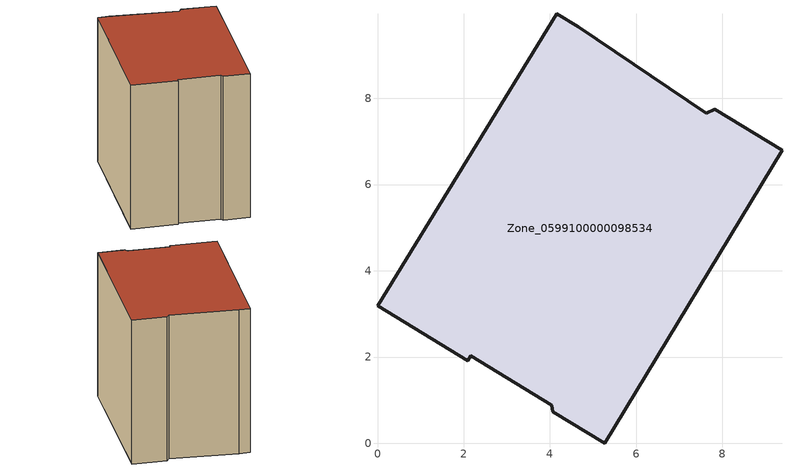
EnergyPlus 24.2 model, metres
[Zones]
Zone_0599100000098534
 floor ground (C_G): 0,3.19 4.15,9.96 4.65,9.66 7.63,7.65 7.82,7.75 9.38,6.8 5.27,0 4.07,0.73 4.04,0.88 2.16,2.03 2.1,1.92 z0
 wall outside (C_F): 4.15,9.96 0,3.19 2.1,1.92 2.16,2.03 4.04,0.88 4.07,0.73 5.27,0 9.38,6.8 7.82,7.75 7.63,7.65 4.65,9.66 4.15,9.96 z0:8.06
 roof outside (C_R): 4.04,0.88 4.07,0.73 5.27,0 9.38,6.8 7.82,7.75 7.63,7.65 4.65,9.66 4.15,9.96 0,3.19 2.1,1.92 2.16,2.03 z8.06
[BUILDING]
Pand.0599100000098534: North Axis=0; Terrain=City; Loads Convergence Tolerance Value=0.04; Temperature Convergence Tolerance Value=0.4; Solar Distribution=FullExterior; Maximum Number of Warmup Days=25; Minimum Number of Warmup Days=1
[Site:Location]
Rotterdam.The.Hague.AP_ZH_NLD Design_Conditions: Latitude=51.96; Longitude=4.45; Time Zone=1; Elevation=-4.5
[SITE:GROUNDTEMPERATURE:BUILDINGSURFACE]
18, 18, 18, 18, 18, 18, 18, 18, 18, 18, 18, 18
[MATERIAL] Thermal Absorptance=0.9; Solar Absorptance=0.7; Visible Absorptance=0.7
Name | Roughness | Thickness | Conductivity | Density | Specific Heat
G.TI.1946-1964 | MediumSmooth | 0.15 | 1 | 540 | 1210
F.TI.1946-1964 | Rough | 0.3 | 0.857143 | 1920 | 840
R.TI.1946-1964 | MediumRough | 0.2 | 0.277778 | 1500 | 1000
[CONSTRUCTION]
C_G: G.TI.1946-1964
C_F: F.TI.1946-1964
C_R: R.TI.1946-1964
[ZONE]
Zone_0599100000098534: Type=1; Multiplier=1; Ceiling Height=Autocalculate; Volume=Autocalculate; Floor Area=autocalculate; Part of Total Floor Area=Yes
[ZONEINFILTRATION:DESIGNFLOWRATE]
Infil_Zone_0599100000098534: Zone or ZoneList or Space or SpaceList=Zone_0599100000098534; Schedule=AlwaysOn; Design Flow Rate Calculation Method=Flow/Area; Flow Rate per Floor Area=0.003; Constant Term Coefficient=1; Temperature Term Coefficient=0; Velocity Term Coefficient=0; Velocity Squared Term Coefficient=0
[HVACTEMPLATE:ZONE:IDEALLOADSAIRSYSTEM]
Zone_0599100000098534: Maximum Heating Supply Air Temperature=50; Minimum Cooling Supply Air Temperature=13; Maximum Heating Supply Air Humidity Ratio=0.0156; Minimum Cooling Supply Air Humidity Ratio=0.0077; Heating Limit=NoLimit; Cooling Limit=NoLimit; Dehumidification Control Type=ConstantSensibleHeatRatio; Cooling Sensible Heat Ratio=0.7; Dehumidification Setpoint=60; Humidification Control Type=None; Humidification Setpoint=30; Outdoor Air Method=None; Outdoor Air Flow Rate per Person=0.00944; Outdoor Air Flow Rate per Zone Floor Area=0; Outdoor Air Flow Rate per Zone=0; Demand Controlled Ventilation Type=None; Outdoor Air Economizer Type=NoEconomizer; Heat Recovery Type=None; Sensible Heat Recovery Effectiveness=0.7; Latent Heat Recovery Effectiveness=0.65
[ZONECONTROL:THERMOSTAT]
ThermostatControl_Zone_0599100000098534: Zone or ZoneList=Zone_0599100000098534; Control Type Schedule=DualSetpointControlType; Control 1=Thermostat_Zone_0599100000098534; Temperature Difference Between Cutout And Setpoint=0
[THERMOSTATSETPOINT:DUALSETPOINT]
Thermostat_Zone_0599100000098534: Heating Setpoint Temperature Schedule=HeatingSetpoint_Zone_0599100000098534; Cooling Setpoint Temperature Schedule=CoolingSetpoint_Zone_0599100000098534
[SCHEDULE:COMPACT]
HeatingSetpoint_Zone_0599100000098534: Through: 12/31, For: AllDays, Until: 24:00, 21
CoolingSetpoint_Zone_0599100000098534: Through: 12/31, For: AllDays, Until: 24:00, 24
DualSetpointControlType: Through: 12/31, For: AllDays, Until: 24:00, 4
AlwaysOn: Through: 12/31, For: AllDays, Until: 24:00, 1
